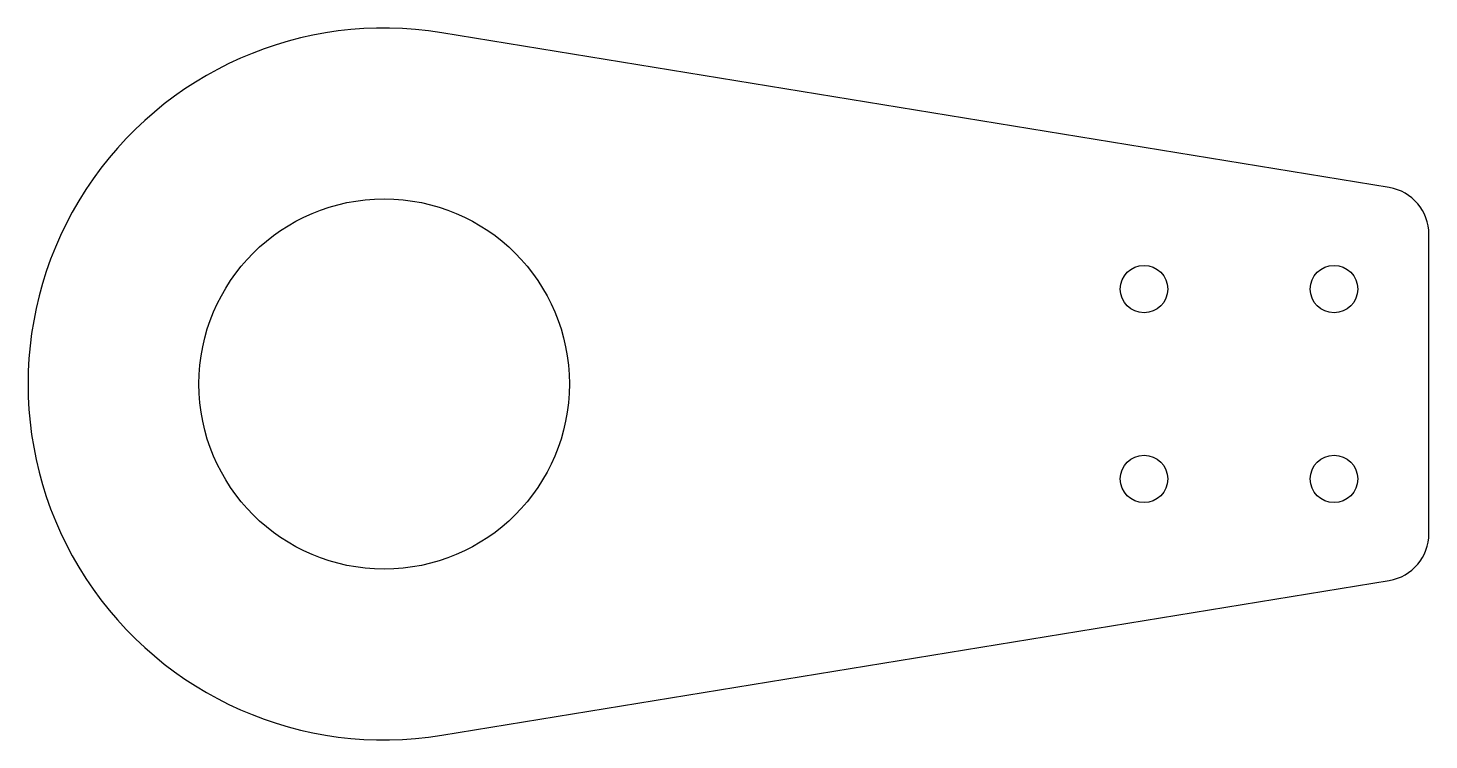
# Model space of a CAD drawing. Header units: inches. Extents: x -0.94 to 2.75, y -0.94 to 0.94.
import ezdxf

# ---------------------------------------------------------------- set-up
doc = ezdxf.new("R2010")
doc.units = ezdxf.units.IN
doc.header["$MEASUREMENT"] = 0

msp = doc.modelspace()

# ---------------------------------------------------------------- linework, layer by layer
msp.add_lwpolyline([(2.75, 0.3938, 0.36747), (2.6452, 0.5172), (0.1514, 0.9252, 1.176922), (0.1514, -0.9252), (2.6452, -0.5172, 0.36747), (2.75, -0.3938)], format="xyb", close=True)
for centre, radius in [((0, 0), 0.4875), ((2, 0.25), 0.0625), ((2.5, 0.25), 0.0625), ((2, -0.25), 0.0625), ((2.5, -0.25), 0.0625)]:
    msp.add_circle(centre, radius)

doc.saveas('drawing.dxf')
